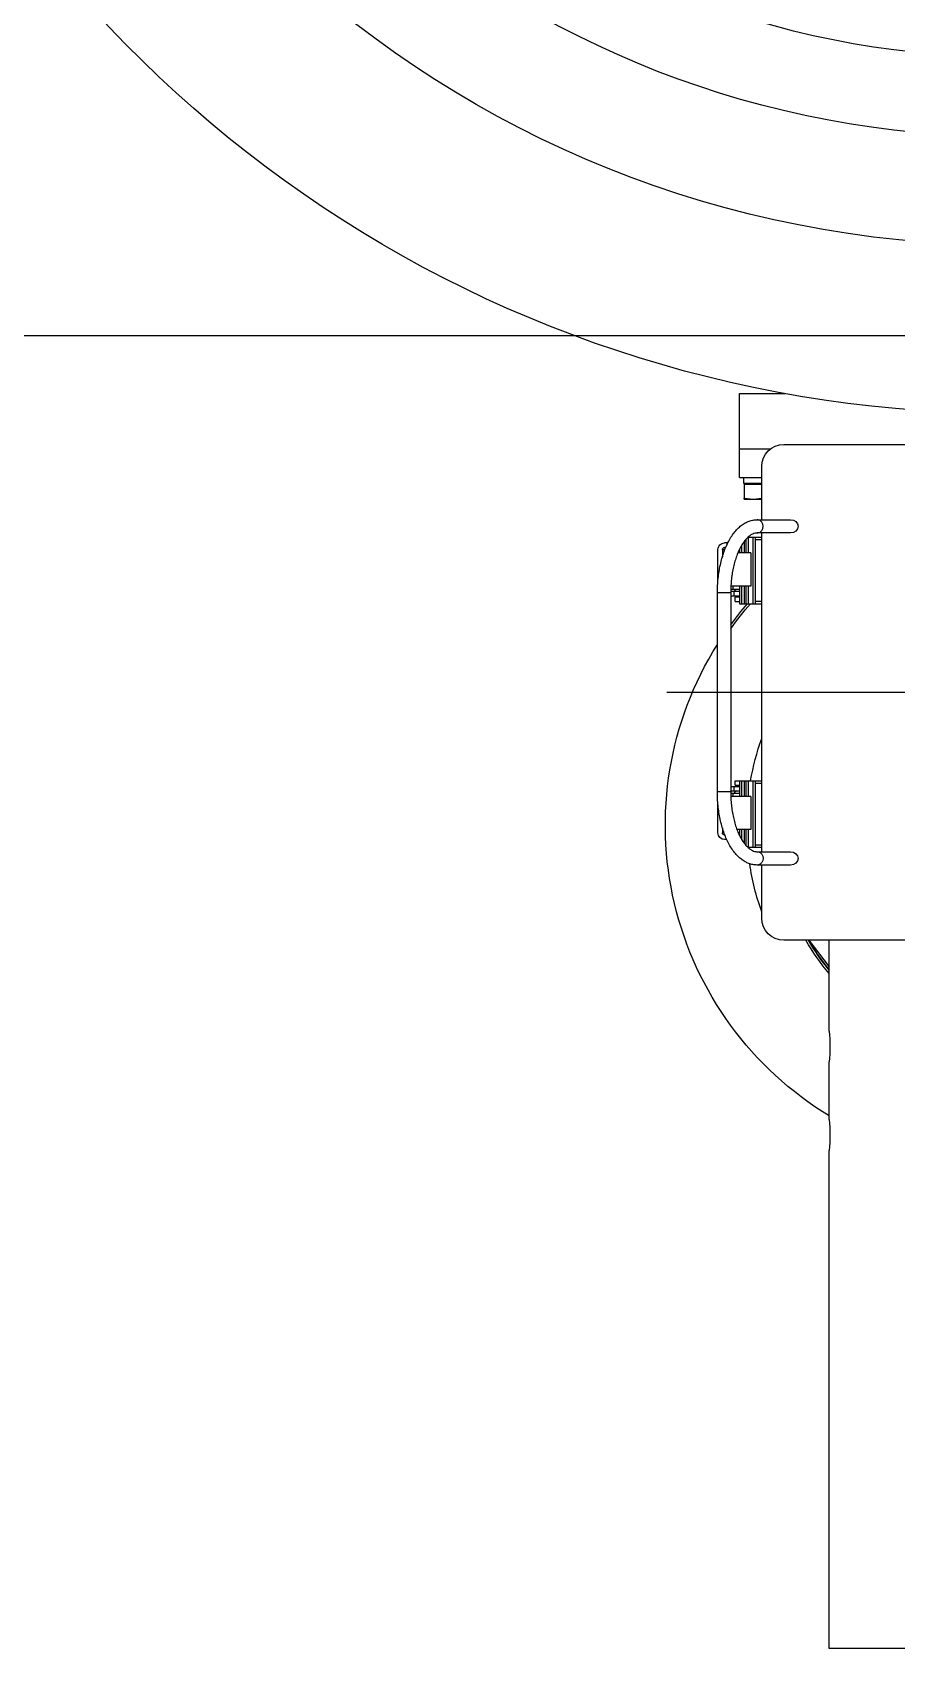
# Model space of a CAD drawing. Header units: millimetres. Extents: x -62354 to 129108, y -71259 to 35407.
# Drawn here: x -26335 to -25945, y 18475 to 19206 of the extents above; entities that cross this region are included whole.
import ezdxf

# ---------------------------------------------------------------- set-up
doc = ezdxf.new("R2010")
doc.units = ezdxf.units.MM
doc.header["$MEASUREMENT"] = 0
doc.layers.add('1st FL Layout xrf$0$CR-Machine', color=7, linetype='Continuous', transparency=0.5)

# ---------------------------------------------------------------- blocks, each defined once
blk = doc.blocks.new('1st FL Layout xrf$0$kjdfhkjhwiuer2343434243')
at = {"color": 253}
blk.add_line((-2171, 1463.97), (-2171, 1136.18), dxfattribs=at)
for p, q in [((-2283, 1389), (-2283, 1189)), ((-2059, 1189), (-2059, 1389)), ((-2603, 1368.5), (-2603, 1209.5)), ((-2603, 1209.5), (-2377.91, 1209.5)), ((-2364, 1209.5), (-2337.91, 1209.5)), ((-2324, 1209.5), (-2283, 1209.5)), ((-2283, 1200.26), (-2294.97, 1209.5)), ((-2249, 1192), (-2249, 1177)), ((-2243, 1177), (-2243, 1192)), ((-2099, 1192), (-2099, 1177)), ((-2093, 1177), (-2093, 1192)), ((-2061, 1169), (-2061, 1183)), ((-2036, 1169), (-2036, 1189.37)), ((-2273, 1179), (-2249, 1179)), ((-2243, 1179), (-2099, 1179)), ((-2241, 1172.75), (-2241, 1179)), ((-2211, 1176), (-2241, 1176)), ((-2240, 1179), (-2240, 1176)), ((-2212, 1176), (-2212, 1179)), ((-2211, 1167), (-2211, 1179)), ((-2131, 1169), (-2131, 1179)), ((-2101, 1176), (-2131, 1176)), ((-2130, 1179), (-2130, 1176)), ((-2102, 1176), (-2102, 1179)), ((-2101, 1179), (-2101, 1172.75)), ((-2093, 1179), (-2069, 1179)), ((-2083.68, 1175.07), (-2083.24, 1179)), ((-2083.68, 1171.14), (-2083.68, 1179)), ((-2077.1, 1179), (-2077.1, 1171.14)), ((-2076.6, 1179), (-2076.6, 1170.95)), ((-2074, 1169), (-2074, 1179)), ((-2211, 1175), (-2241, 1175)), ((-2241, 1173), (-2233, 1173)), ((-2240.26, 1172), (-2233, 1172)), ((-2233, 1171), (-2239.05, 1171)), ((-2237.55, 1170), (-2233, 1170)), ((-2233, 1169), (-2235.71, 1169)), ((-2235.5, 1169), (-2235.5, 1168.9)), ((-2234.5, 1168.46), (-2234.5, 1169)), ((-2233, 1174.01), (-2233, 1167.85)), ((-2218, 1174.01), (-2233, 1174.01)), ((-2218, 1174.01), (-2218, 1165.05)), ((-2218, 1173), (-2211, 1173)), ((-2218, 1172), (-2211, 1172)), ((-2211, 1171), (-2218, 1171)), ((-2218, 1170), (-2211, 1170)), ((-2211, 1169), (-2218, 1169)), ((-2216.5, 1165.01), (-2216.5, 1169)), ((-2215.5, 1165), (-2215.5, 1169)), ((-2213.5, 1165), (-2213.5, 1169)), ((-2213, 1167), (-2213, 1169)), ((-2101, 1175), (-2131, 1175)), ((-2131, 1173), (-2123, 1173)), ((-2131, 1172), (-2123, 1172)), ((-2123, 1171), (-2131, 1171)), ((-2131, 1170), (-2123, 1170)), ((-2123, 1169), (-2131, 1169)), ((-2130, 1167), (-2130, 1169)), ((-2128, 1169), (-2128, 1167)), ((-2127.5, 1169), (-2127.5, 1165)), ((-2125.5, 1169), (-2125.5, 1165.04)), ((-2124.5, 1169), (-2124.5, 1165.02)), ((-2123, 1174.01), (-2123, 1165.1)), ((-2108, 1174.01), (-2123, 1174.01)), ((-2108, 1174.01), (-2108, 1168.23)), ((-2108, 1173), (-2101, 1173)), ((-2108, 1172), (-2101.75, 1172)), ((-2102.96, 1171), (-2108, 1171)), ((-2108, 1170), (-2104.46, 1170)), ((-2106.29, 1169), (-2108, 1169)), ((-2106.5, 1169), (-2106.5, 1168.91)), ((-2083.24, 1171.14), (-2083.68, 1175.07)), ((-2077.1, 1171.14), (-2083.24, 1171.14)), ((-2077.1, 1171.14), (-2076.6, 1171.69)), ((-2076.6, 1170.95), (-2074, 1170.95)), ((-2074, 1169), (-2036, 1169)), ((-2237.5, 1163.24), (-2237.5, 1162.24)), ((-2234.5, 1162.01), (-2234.5, 1161.24)), ((-2232.18, 1161.24), (-2234.5, 1161.24)), ((-2126, 1165), (-2216, 1165)), ((-2216, 1165), (-2216, 1159)), ((-2213.5, 1166.45), (-2215.5, 1166.45)), ((-2213.5, 1165.04), (-2215.5, 1165.04)), ((-2213, 1167), (-2211, 1167)), ((-2130, 1167), (-2128, 1167)), ((-2125.5, 1166.45), (-2127.5, 1166.45)), ((-2125.5, 1165.04), (-2127.5, 1165.04)), ((-2126, 1165), (-2126, 1159)), ((-2106.5, 1161.24), (-2109.83, 1161.24)), ((-2106.5, 1161.24), (-2106.5, 1162.37)), ((-2105.5, 1162.79), (-2105.5, 1162.24)), ((-2103.5, 1163.24), (-2104.48, 1163.24)), ((-2103.5, 1163.7), (-2103.5, 1162.24)), ((-2234.5, 1159.25), (-2221.42, 1159.25)), ((-2216, 1159), (-2126, 1159)), ((-2120.54, 1159.25), (-2106.5, 1159.25))]:
    blk.add_line(p, q)
for points in [[(-1689, 2150), (-2010, 2150), (-2010, 0), (0, 0), (0, 2150), (-1289, 2150)], [(-2283, 1200.22), (-2288.87, 1203.79), (-2296.43, 1209.5)], [(-2243, 1177), (-2243.05, 1177.45), (-2243.4, 1178.3), (-2244.07, 1178.99), (-2244.97, 1179.44), (-2246, 1179.6), (-2247.03, 1179.44), (-2247.93, 1178.99), (-2248.6, 1178.3), (-2248.95, 1177.45), (-2249, 1177)], [(-2099, 1177), (-2098.95, 1177.45), (-2098.6, 1178.3), (-2097.93, 1178.99), (-2097.03, 1179.44), (-2096, 1179.6), (-2094.97, 1179.44), (-2094.07, 1178.99), (-2093.4, 1178.3), (-2093.05, 1177.45), (-2093, 1177)]]:
    blk.add_lwpolyline(points)
for centre, radius, start, end in [((-1489, 1289), 556, 108.99827, 249.95597), ((-1489, 1289), 431, 103.41594, 76.58404), ((-1489, 1289), 395, 104.66485, 75.33511), ((-2371, 1130.16), 79.65, 84.95791, 94.97974), ((-2231, 1289), 153.5, 211.19252, 302.12332), ((-2331, 1130.18), 79.62, 84.95666, 94.98099), ((-2231, 1289), 104, 229.85569, 240), ((-2231, 1289), 103, 230.51983, 239.67831), ((-2273, 1189), 10, 180, 270), ((-2069, 1189), 10, 270, 0), ((-2231, 1289), 116.75, 250.42165, 261.39405), ((-2231, 1289), 116.75, 279.86377, 289.57835), ((-2231, 1289), 152.5, 305.59862, 310.97561), ((-2231, 1289), 153.5, 306.11675, 310.65221), ((-2234.5, 1162.25), 3, 180.0916, 270.09025), ((-2234.5, 1162.24), 0.998, 180.09207, 270.08751), ((-2217.82, 1174.03), 7.89, 268.88654, 279.61498), ((-2216.5, 1167.81), 0.998, 269.91006, 359.90865), ((-2124.5, 1167.81), 0.998, 180.09479, 270.08992), ((-2123.18, 1174.01), 7.87, 260.37503, 271.11878), ((-2106.5, 1162.24), 0.998, 269.91249, 359.90793), ((-2106.5, 1162.25), 3, 269.90926, 359.91002)]:
    blk.add_arc(centre, radius, start, end)
blk.add_arc((-1489, 1289), 480, 182.98551, 77.9753, dxfattribs=at)
for centre, start_param, end_param in [((-2246, 1192), 0, 1.570796), ((-2246, 1192), 4.712389, 6.283185), ((-2096, 1192), 0, 1.570796), ((-2096, 1192), 4.712389, 6.283185)]:
    blk.add_ellipse(centre, major_axis=(0, 3.46), ratio=0.866025, start_param=start_param, end_param=end_param)
for points, knots in [([(-2249, 1177), (-2248.99, 1176.62), (-2248.96, 1175.64), (-2248.64, 1174.06), (-2247.98, 1172.31), (-2247.03, 1170.62), (-2245.79, 1169), (-2244.25, 1167.44), (-2242.42, 1165.98), (-2240.33, 1164.63), (-2238, 1163.4), (-2235.45, 1162.31), (-2232.73, 1161.36), (-2229.86, 1160.57), (-2226.86, 1159.93), (-2223.76, 1159.46), (-2220.6, 1159.14), (-2218, 1159.01), (-2216.46, 1159), (-2216, 1159)], [0, 0, 0, 0, 1.463438, 3.814014, 6.17599, 8.583729, 11.059481, 13.607263, 16.213371, 18.854715, 21.509755, 24.161817, 26.805723, 29.440456, 32.066853, 34.686509, 37.3012, 39.912777, 41.040145, 41.040145, 41.040145, 41.040145]), ([(-2216, 1165), (-2216.51, 1165), (-2218, 1165.02), (-2220.47, 1165.15), (-2223.34, 1165.45), (-2226.13, 1165.9), (-2228.79, 1166.49), (-2231.29, 1167.2), (-2233.6, 1168.03), (-2235.7, 1168.96), (-2237.55, 1169.96), (-2239.15, 1171.03), (-2240.46, 1172.13), (-2241.5, 1173.23), (-2242.25, 1174.32), (-2242.75, 1175.38), (-2242.97, 1176.26), (-2242.99, 1176.8), (-2243, 1177)], [0, 0, 0, 0, 1.102614, 3.21267, 5.321503, 7.426607, 9.526104, 11.618147, 13.700713, 15.771967, 17.830625, 19.87664, 21.913013, 23.947432, 25.993181, 28.082308, 30.274294, 31.616304, 31.616304, 31.616304, 31.616304]), ([(-2099, 1177), (-2099.01, 1176.84), (-2099.02, 1176.33), (-2099.21, 1175.49), (-2099.68, 1174.44), (-2100.4, 1173.35), (-2101.41, 1172.24), (-2102.73, 1171.12), (-2104.31, 1170.05), (-2106.14, 1169.04), (-2108.21, 1168.11), (-2110.49, 1167.28), (-2112.97, 1166.55), (-2115.6, 1165.96), (-2118.37, 1165.49), (-2121.23, 1165.18), (-2123.79, 1165.02), (-2125.38, 1165.01), (-2126, 1165)], [0, 0, 0, 0, 1.063904, 3.325829, 5.405759, 7.393998, 9.505659, 11.571058, 13.623171, 15.675884, 17.736244, 19.80723, 21.888813, 23.979694, 26.078259, 28.182531, 30.290794, 31.616383, 31.616383, 31.616383, 31.616383]), ([(-2126, 1159), (-2125.43, 1159), (-2123.8, 1159.02), (-2121.1, 1159.17), (-2117.94, 1159.5), (-2114.86, 1159.99), (-2111.88, 1160.64), (-2109.02, 1161.44), (-2106.32, 1162.4), (-2103.79, 1163.5), (-2101.46, 1164.75), (-2099.36, 1166.13), (-2097.51, 1167.66), (-2095.94, 1169.3), (-2094.68, 1171.05), (-2093.76, 1172.88), (-2093.2, 1174.7), (-2093.01, 1176.08), (-2093, 1176.83), (-2093, 1177)], [0, 0, 0, 0, 1.380348, 3.990364, 6.602915, 9.218996, 11.840649, 14.469962, 17.109059, 19.759922, 22.423872, 25.100257, 27.783397, 30.455119, 33.089602, 35.657937, 38.143713, 40.379269, 41.039997, 41.039997, 41.039997, 41.039997]), ([(-2083.68, 1171.14), (-2083.6, 1171.14), (-2083.52, 1171.14), (-2083.24, 1171.14), (-2083.24, 1171.14)], [0, 0, 0, 0, 0.4308513, 0.4428029, 0.4428029, 0.4428029, 0.4428029])]:
    blk.add_open_spline(points, degree=3, knots=knots)
blk = doc.blocks.new('1st FL Layout xrf')
at = {"layer": '1st FL Layout xrf$0$CR-Machine', "xscale": -1, "rotation": 270}
blk.add_blockref('1st FL Layout xrf$0$kjdfhkjhwiuer2343434243', (-27184.86, 21078.49), dxfattribs=at)

msp = doc.modelspace()

# ---------------------------------------------------------------- block references
msp.add_blockref('1st FL Layout xrf', (0, 0))

doc.saveas('drawing.dxf')
